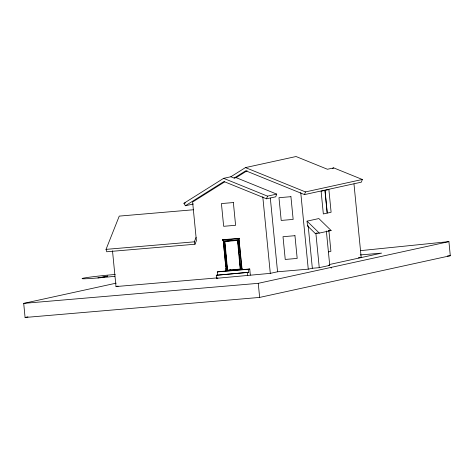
<?xml version="1.0" encoding="UTF-8"?>
<svg xmlns="http://www.w3.org/2000/svg" width="474" height="474" viewBox="0 0 474 474"><rect width="100%" height="100%" fill="white"/><g stroke="black" fill="none" stroke-linecap="round" stroke-linejoin="round"><path stroke-width="0.71" d="M266.548 198.807L267.49 196.135L276.709 194.115L275.767 196.793L266.548 198.807L223.935 181.53L185.393 205.746L183.948 203.275L223.621 178.343L230.874 176.755L245.455 167.595L296.043 156.527L327.439 169.259L333.732 167.885L362.326 179.48L361.384 182.158L304.504 194.601L245.769 170.776L234.144 178.082L230.874 176.755M304.504 194.601L305.446 191.923L362.326 179.48M224.676 181.874L192.61 202.019L196.402 240.685L194.992 244.228L106.715 251.771L106.04 249.371L119.252 216.108L193.552 209.757M194.992 244.228L194.316 241.829L196.076 237.403M234.144 178.082L236.117 177.649L247.126 170.735M332.499 168.655L333.732 167.885M183.948 203.275L185.393 202.955M185.393 205.746L193.345 204.01M307.051 221.145L318.848 218.561L331.113 230.512L319.322 233.089L315.228 233.439L307.525 225.938L307.051 221.145L319.322 233.089M222.62 239.737L222.656 240.099L222.62 239.737L239.216 238.292L239.032 238.7L239.216 238.292M223.213 240.022L226.074 270.298M239.115 253.086L237.835 240.034L224.421 241.195L227.265 270.198M238.908 238.677L241.764 268.959M237.835 240.034L240.573 269.06M307.525 225.938L308.183 225.796L312.342 268.26L308.26 269.155L277.551 271.78L270.304 273.362L216.577 278.303L216.28 275.264L248.726 272.313L248.429 269.268L249.739 268.983L250.337 275.068M97.934 277.936L107.728 276.099L100.269 277.734M315.228 233.439L317.278 232.995M360.803 250.61L448.919 241.627L450.3 255.723L259.639 297.423L25.081 317.473L23.7 303.378L116.231 283.138M112.498 250.799L116.006 286.551L118.156 286.083M217.596 274.973L217.293 271.934L218.609 271.643L249.739 268.983M225.849 270.322L242.048 268.918L242.084 269.279L225.885 270.684L225.968 268.112M227.212 270.21L224.534 241.171M227.556 270.18L224.907 241.503L237.533 240.425L240.176 269.102M225.885 270.684L226.009 270.287M240.519 269.072L239.257 254.532M241.71 268.971L242.048 268.918M242.084 269.279L238.872 238.321M25.081 317.473L27.972 316.839M328.364 251.895L330.917 251.339L328.903 230.802M216.577 278.303L217.892 278.019M216.28 275.264L248.726 272.313M329.217 264.569L381.552 253.122L360.246 254.941M312.342 268.26L319.251 267.668L329.732 265.375L326.361 231.004M23.7 303.378L258.259 283.328L448.919 241.627M447.361 256.019L450.3 255.723M106.04 249.371L194.316 241.829M328.381 230.743L331.113 230.512M222.656 240.099L239.252 238.653M223.23 241.296L238.926 239.957M358.291 257.82L360.471 257.637M229.446 269.949L230.85 269.83M235.057 269.475L236.461 269.351M217.293 271.934L248.429 269.268M328.352 265.493L329.732 265.375M116.006 286.551L216.997 277.918M245.455 167.595L305.446 191.923M236.117 177.649L276.709 194.115M223.621 178.343L267.49 196.135M353.977 183.918L361.2 257.572M331.13 267.443L331.202 268.16M315.885 233.297L319.251 267.668M300.747 192.557L308.26 269.155M270.334 198.126L277.551 271.78M262.792 196.763L270.304 273.362M258.259 283.328L259.639 297.423M247.416 272.603L247.712 275.643M223.183 239.66L224.415 252.269M224.558 253.709L225.825 266.672M114.832 276.289A24.624 0.948 -5.6 0 1 102.183 277.563L96.092 278.084A24.624 0.948 -5.6 0 1 84.005 278.037A24.624 0.948 -5.6 0 1 115.259 274.464M324.939 190.382L321.105 191.218L323.339 213.952L327.167 213.116L324.939 190.382M328.879 189.517L325.046 190.358L327.279 213.093L331.107 212.257L328.879 189.517M290.923 196.68L278.979 197.699L281.206 220.434L293.151 219.415L290.923 196.68M233.368 202.552L221.429 203.571L223.657 226.305L235.596 225.286L233.368 202.552M294.952 235.691L283.008 236.71L285.241 259.444L297.18 258.425L294.952 235.691"/></g></svg>
